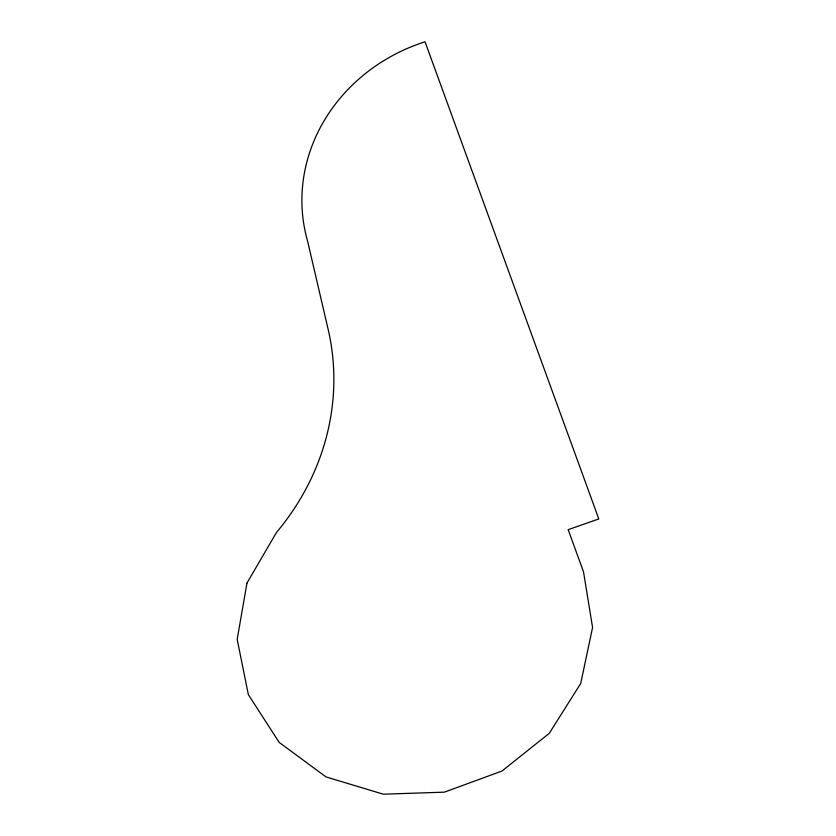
<?xml version="1.0" encoding="UTF-8"?>
<svg xmlns="http://www.w3.org/2000/svg" width="836" height="836" viewBox="0 0 836 836"><rect width="100%" height="100%" fill="white"/><g stroke="black" fill="none" stroke-linecap="round" stroke-linejoin="round"><path stroke-width="1.25" d="M246.975 583.047L237.184 639.383L248.365 694.674L279.193 742.41L326.03 776.937L383.348 794.2L444.397 792.152L501.955 771.043L549.252 733.35L580.696 683.534L592.578 627.47L583.497 571.761L568.156 529.658L598.816 518.968L425.033 41.8A173.857 159.801 -14.9 0 0 307.543 240.925L328.12 329.248A259.85 238.835 -14.9 0 1 276.57 532.313L246.975 583.047"/></g></svg>
